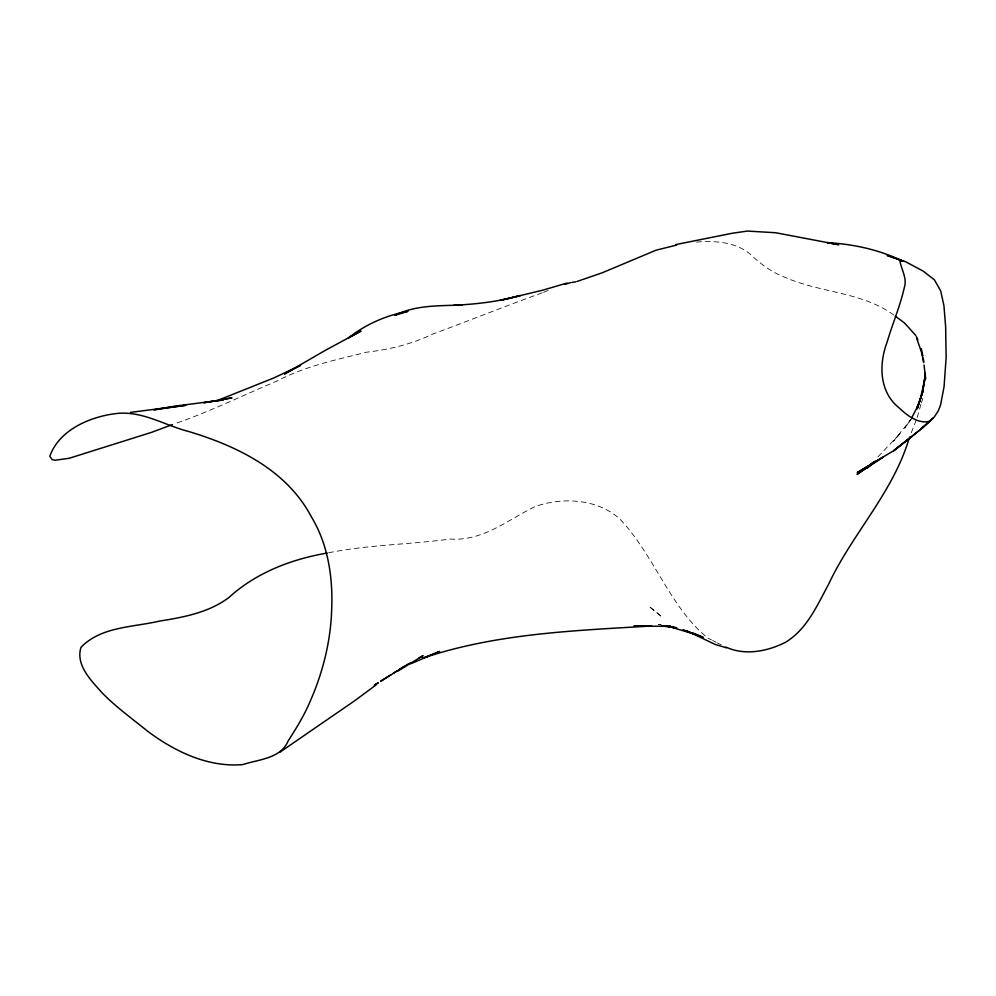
<?xml version="1.0" encoding="UTF-8"?>
<svg xmlns="http://www.w3.org/2000/svg" width="996" height="996" viewBox="0 0 996 996"><rect width="100%" height="100%" fill="white"/><g stroke="black" fill="none" stroke-linecap="round" stroke-linejoin="round"><path stroke-width="0.75" stroke-dasharray="4.98 3.74" d="M920.927 404.339L917.154 417.66M921.4 402.87L922.806 398.475M916.208 420.088L909.684 436.87M910.257 420.349L904.717 428.205L911.016 419.453M912.037 418.009L893.487 441.203L901.031 432.55L875.77 459.156M543.542 292.301L548.423 290.371M542.21 292.824C505.296 306.133 468.879 320.774 432.027 334.332C411.448 344.317 389.137 349.534 366.516 352.211C336.2 359.88 305.299 366.092 277.374 380.87C243.024 395.312 209.397 411.883 174.076 423.985M328.555 552.792C368.632 544.7 409.717 544.575 450.142 539.048C482.599 541.451 507.624 520.012 534.877 506.653C562.354 496.867 597.438 498.66 619.836 519.003C654.011 554.697 670.383 608.456 708.206 638.274L711.43 639.855M696.553 242.078C714.829 240.609 735.185 241.829 749.976 253.955C760.085 263.504 771.128 272.082 784.313 277C820.293 293.222 862.922 291.554 895.28 316.155M661.556 625.027L658.518 624.467L661.344 625.04M717.406 642.918L721.104 644.81M712.613 640.465L716.186 642.283M660.821 615.976L648.72 606.078L660.821 615.976"/><path stroke-width="1.49" d="M925.309 373.338L922.645 392.013L917.316 408.659L922.645 392.013L924.873 378.928L919.98 400.778M909.136 438.19C893.263 492.41 852.227 533.744 828.597 584.254C817.143 605.406 806.772 629.621 785.222 642.445C767.144 651.484 744.908 655.816 725.885 647.101M922.645 392.013L916.669 408.621L918.3 405.086L911.689 417.884M872.683 462.53L867.429 467.871L875.223 461.335M327.211 553.041C291.268 559.242 256.184 572.638 228.931 597.488C208.899 612.54 183.774 617.246 159.621 621.068C133.053 627.368 101.169 626.347 80.962 647.35C75.36 665.253 91.644 681.065 102.6 693.353C116.271 707.272 132.219 718.714 147.333 730.989C174.537 751.482 208.164 767.63 242.887 764.579C258.699 759.301 280.822 758.753 288.193 740.837C296.547 727.964 304.577 714.742 310.503 700.562C322.941 672.039 330.635 641.3 331.656 610.125C333.087 577.991 328.257 544.563 311.287 516.7C286.711 470.037 237.148 446.059 188.817 431.554C165.124 425.454 142.839 411.062 117.677 413.39C91.159 416.166 59.25 429.45 49.8 456.305L52.153 459.567L55.029 460.252L69.272 458.26L151.417 432.389L172.445 424.595M874.874 461.409L857.058 474.407L882.73 457.351L857.232 472.602L893.835 450.59L921.736 428.467L934.41 416.801L938.232 410.937L940.51 405.235L944.071 386.672L946.138 357.626L945.652 327.024L943.934 305.66L940.71 290.981L934.447 279.864L923.155 271.099L905.899 261.886L887.137 255.437L901.48 260.491C878.099 249.461 852.875 244.07 827.166 242.613L838.632 244.717L775.61 232.728L747.286 231.072L732.01 233.301L675.599 244.618M931.808 419.254L921.736 428.467L933.078 418.133M906.709 440.792L923.566 426.948M376.488 684.601L355.323 700.3L279.577 752.428M380.796 681.301L404.824 666.087L399.67 669.225M378.094 682.783L374.284 685.173L378.206 682.858M380.634 681.189L390.793 674.802M393.333 673.209L397.143 670.818M397.665 671.204L423.101 655.617L419.167 657.846M406.019 665.241L409.966 663.025M284.52 373.936L325.63 350.181L361.013 331.07L348.413 337.893C365.893 324.273 386.211 315.246 408.011 311.325L394.864 315.346C415.618 304.876 439.61 305.909 462.256 305.013L454.114 305.286M284.595 373.948L300.58 365.37L273.776 377.97L218.46 400.093L232.018 397.852L203.831 402.72L206.819 402.284M410.775 663.747L439.659 651.459L422.516 658.256C496.22 633.319 574.58 630.642 651.533 625.986L634.178 626.223M582.971 279.453L602.343 272.742L656.078 250.183L676.745 245.053M577.082 281.432L581.988 279.789M564.832 284.433L570.621 282.64M567.023 283.063L543.007 290.097L501.436 300.145M499.967 300.443L520.236 295.563C498.759 301.564 476.437 304.203 454.201 305.249M929.816 421.246C917.802 424.284 906.87 415.158 898.691 407.513C879.132 391.64 878.846 364.275 887.013 342.375C892.391 324.098 900.023 306.469 904.244 287.856C907.456 278.382 901.442 269.779 899.961 261.139L903.882 261.189M153.596 409.854L174.151 406.244L223.291 399.906L209.82 401.849M154.903 409.754L185.766 405.297L130.526 412.381M571.928 282.441L575.85 281.843M633.854 626.235L651.533 625.986M641.822 626.111L670.719 626.384L666.262 626.011M661.842 625.899L676.782 627.816L666.125 625.862M665.589 625.899L674.068 627.629L668.353 626.073M726.433 647.798L715.078 644.424L686.655 630.767M666.971 625.899L697.262 634.987L682.982 629.933L703.176 637.316L692.232 632.771M896.711 258.823L901.48 260.491M895.28 316.155L904.542 323.003L915.785 335.453M916.32 336.561L917.901 339.873M916.606 338.154L922.732 355.746L921.848 353.02L923.553 362.606M922.508 354.053L921.263 348.687M923.23 358.224L923.852 361.922M925.72 378.854L924.014 365.034M911.601 436.684L893.835 450.59L911.601 436.684"/></g></svg>
